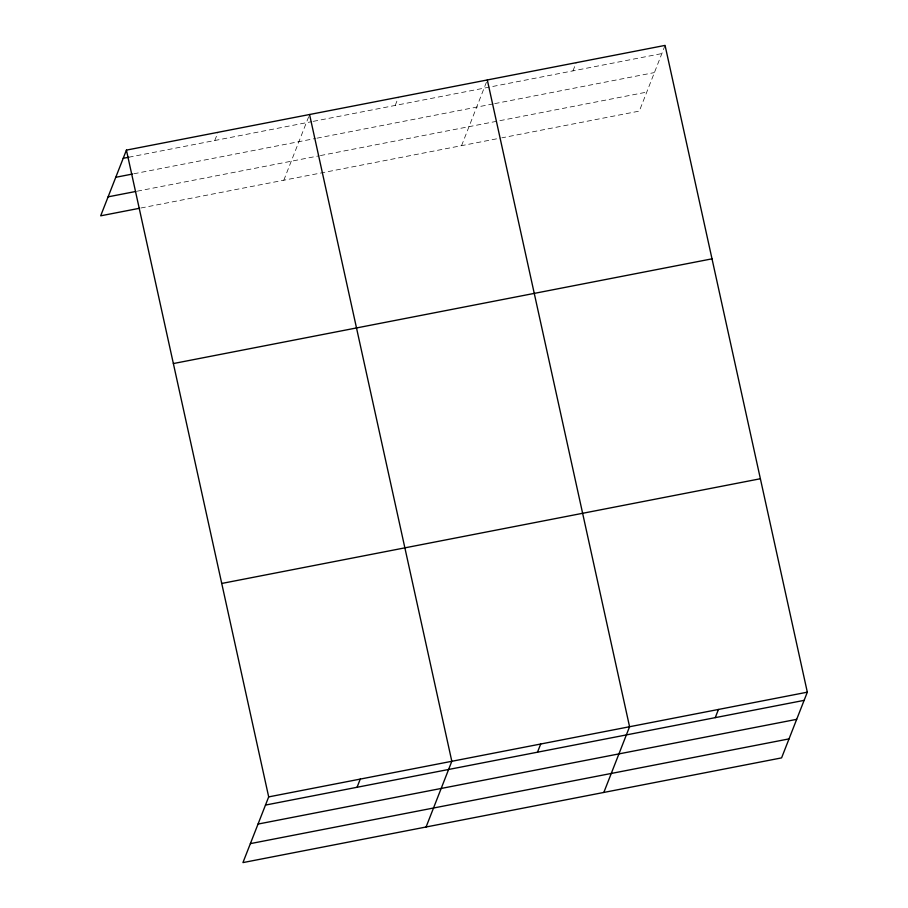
<?xml version="1.0" encoding="UTF-8"?>
<svg xmlns="http://www.w3.org/2000/svg" width="908" height="908" viewBox="0 0 908 908"><rect width="100%" height="100%" fill="white"/><g stroke="black" fill="none" stroke-linecap="round" stroke-linejoin="round"><path stroke-width="0.68" stroke-dasharray="4.54 3.41" d="M214.776 140.502L217.988 132.318M283.807 180.215L309.56 114.51M395.23 105.419L398.43 97.235M461.559 145.666L486.847 81.13M572.971 70.869L576.183 62.675M665.065 45.4L639.311 111.105L501.829 137.834M128.766 157.232L311.909 121.627M313.294 121.354L661.853 53.583M133.805 173.78L315.575 138.447M316.96 138.175L493.328 103.887M494.712 103.614L654.418 72.572M137.244 191.179L319.026 155.836M320.411 155.563L646.746 92.117M140.91 208L500.444 138.095"/><path stroke-width="1.36" d="M126.416 150.115L268.689 796.895L242.935 862.6L781.584 757.885L807.325 692.18L665.065 45.4L126.416 150.115L100.675 215.82L139.514 208.273M357.048 787.281L360.26 779.098M426.079 826.995L451.821 761.29L309.56 114.51M537.491 752.199L540.703 744.015M603.831 792.434L629.573 726.729L487.312 79.961M715.243 717.638L718.455 709.454M123.216 158.31L128.766 157.232M115.77 177.287L132.42 174.052M108.109 196.843L135.859 191.452M173.371 363.552L712.008 258.837M221.745 583.458L760.382 478.743M268.689 796.895L807.325 692.18M265.476 805.078L804.125 700.363M258.042 824.067L796.679 719.34M250.381 843.623L789.018 738.896"/></g></svg>
